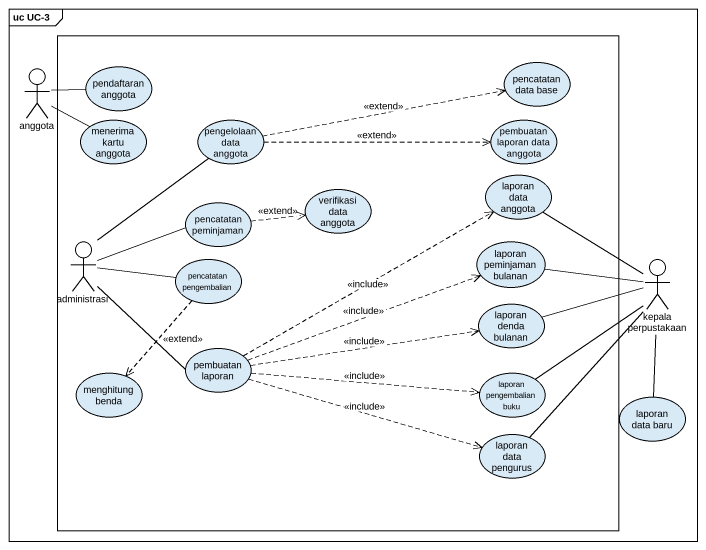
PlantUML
@startuml
mainframe uc UC-3
rectangle " " as rectangle1 {
  usecase "pendaftaran anggota" as pendaftaran_anggota
  usecase "pencatatan data base" as pencatatan_data_base
  usecase "menerima kartu anggota" as menerima_kartu_anggota
  usecase "pengelolaan data anggota" as pengelolaan_data_anggota
  usecase "pembuatan laporan data anggota" as pembuatan_laporan_data
  usecase "pencatatan peminjaman" as pencatatan_peminjaman
  usecase "verifikasi data anggota" as verifikasi_data_anggota
  usecase "laporan data anggota" as laporan_data_anggota
  actor administrasi
  usecase "laporan peminjaman bulanan" as laporan_peminjaman_bulanan
  usecase "pencatatan pengembalian" as pencatatan_pengembalian
  usecase "laporan denda bulanan" as laporan_denda_bulanan
  usecase "pembuatan laporan" as pembuatan_laporan
  usecase "menghitung benda" as menghitung_benda
  usecase "laporan pengembalian buku" as laporan_pengembalian_buku
  usecase "laporan data pengurus" as laporan_data_pengurus
}
actor anggota
actor "kepala perpustakaan" as kepala_perpustakaan
usecase "laporan data baru" as laporan_data_baru
anggota -right- pendaftaran_anggota
anggota -right- menerima_kartu_anggota
pengelolaan_data_anggota .right.> pencatatan_data_base : <<extend>>
pengelolaan_data_anggota .right.> pembuatan_laporan_data : <<extend>>
pencatatan_peminjaman .right.> verifikasi_data_anggota : <<extend>>
administrasi -up- pengelolaan_data_anggota
administrasi -right- pencatatan_peminjaman
administrasi -right- pencatatan_pengembalian
administrasi -- pembuatan_laporan
pencatatan_pengembalian ..> menghitung_benda : <<extend>>
kepala_perpustakaan -up- laporan_data_anggota
kepala_perpustakaan -left- laporan_peminjaman_bulanan
kepala_perpustakaan -left- laporan_denda_bulanan
kepala_perpustakaan -- laporan_pengembalian_buku
kepala_perpustakaan -- laporan_data_baru
kepala_perpustakaan -- laporan_data_pengurus
pembuatan_laporan .right.> laporan_data_anggota : <<include>>
pembuatan_laporan .right.> laporan_peminjaman_bulanan : <<include>>
pembuatan_laporan .right.> laporan_denda_bulanan : <<include>>
pembuatan_laporan .right.> laporan_pengembalian_buku : <<include>>
pembuatan_laporan .right.> laporan_data_pengurus : <<include>>
@enduml
